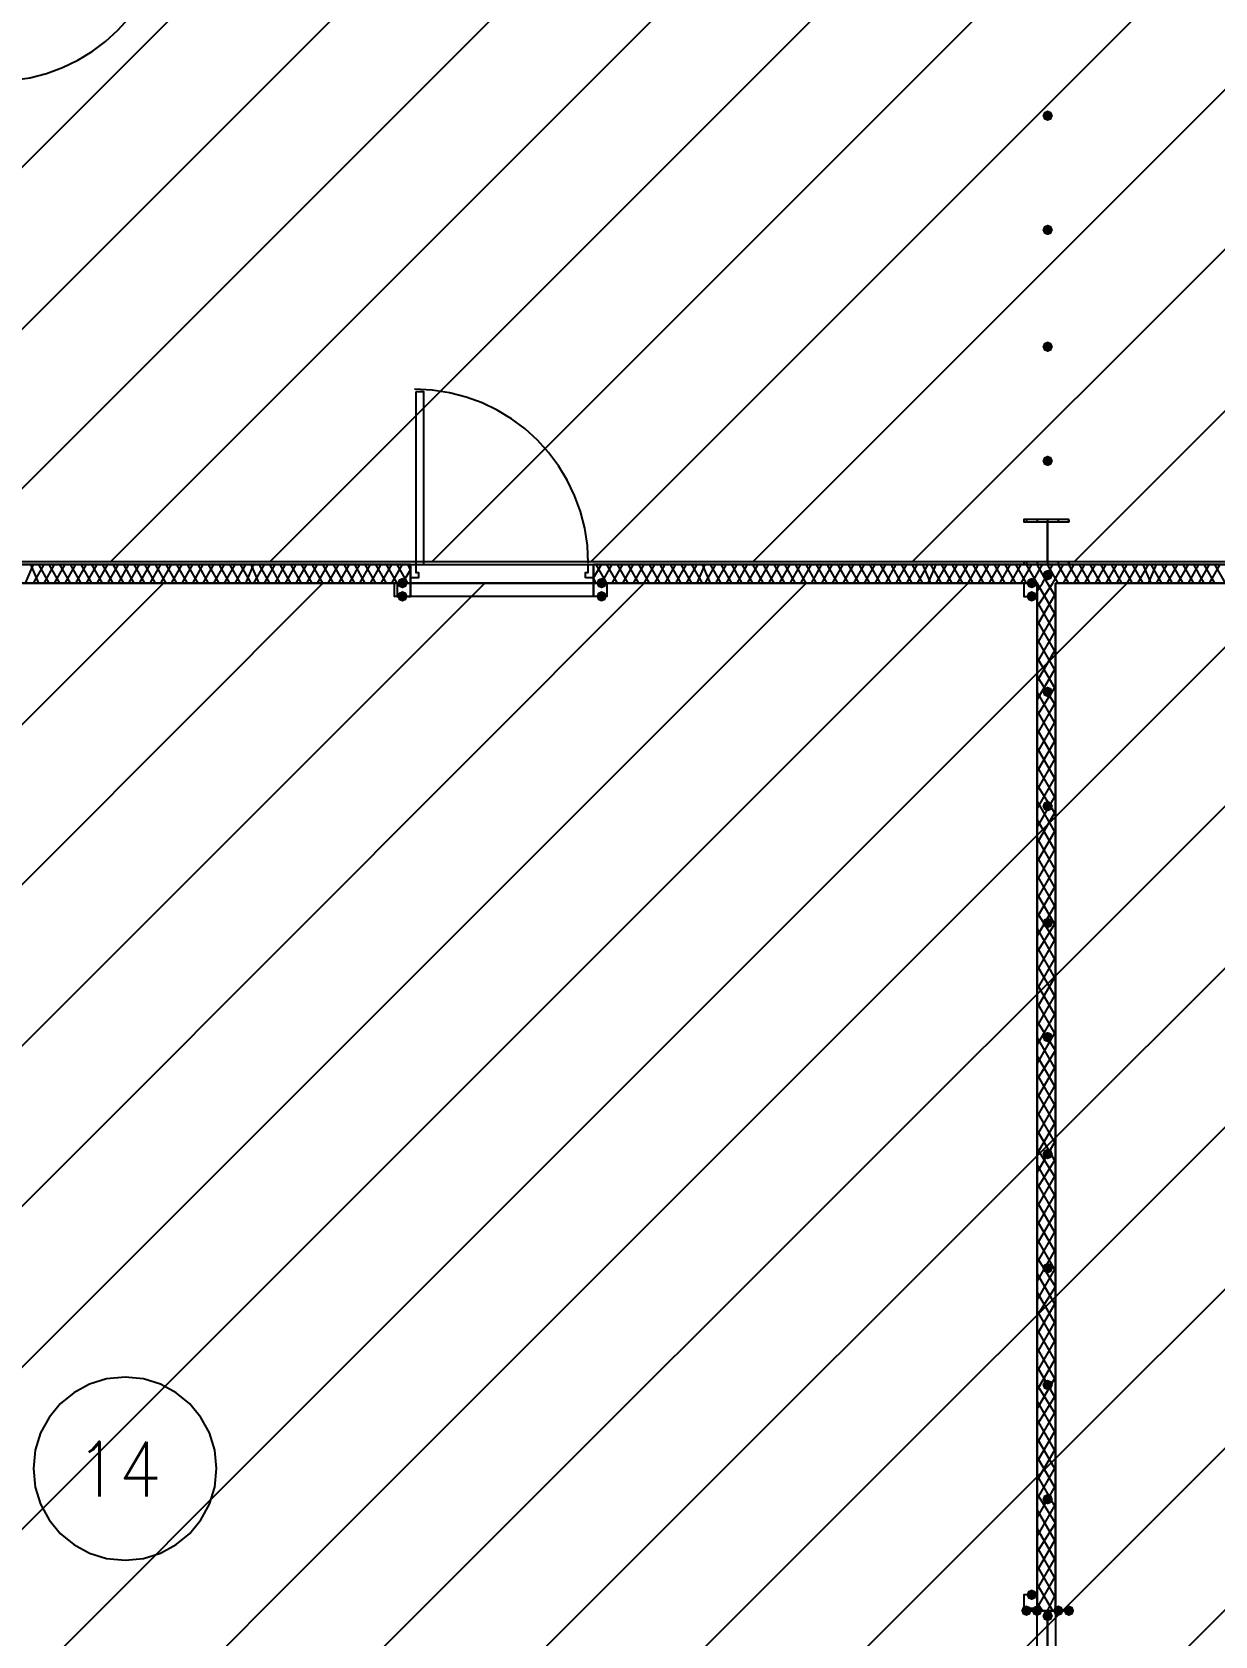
# Model space of a CAD drawing. Header units: millimetres. Extents: x 0 to 420, y 0 to 297.
# Drawn here: x 121.31 to 140.17, y 137.65 to 163.22 of the extents above; entities that cross this region are included whole.
import ezdxf

# ---------------------------------------------------------------- set-up
doc = ezdxf.new("R2010")
doc.units = ezdxf.units.MM
doc.layers.get('0').update_dxf_attribs({"linetype": 'CONTINUOUS'})
doc.styles.get("Standard").update_dxf_attribs({"font": 'STANDARD'})

msp = doc.modelspace()

# ---------------------------------------------------------------- hatches: boundary and pattern name
at = {"true_color": 0x000007}
for points in [[(137.583333, 161.882667), (137.558463, 161.822871), (137.498667, 161.798), (137.438871, 161.822871), (137.414, 161.882667), (137.438871, 161.942462), (137.498667, 161.967333), (137.558462, 161.942463)], [(137.583333, 160.062333), (137.558463, 160.002537), (137.498667, 159.977667), (137.438871, 160.002537), (137.414, 160.062333), (137.438871, 160.122129), (137.498667, 160.147), (137.558462, 160.122129)], [(137.583333, 158.199667), (137.558463, 158.139871), (137.498667, 158.115), (137.438871, 158.139871), (137.414, 158.199667), (137.438871, 158.259462), (137.498667, 158.284333), (137.558462, 158.259463)], [(137.583333, 156.379333), (137.558463, 156.319538), (137.498667, 156.294667), (137.438871, 156.319538), (137.414, 156.379333), (137.438871, 156.439129), (137.498667, 156.464), (137.558462, 156.439129)], [(127.296333, 154.432), (127.271463, 154.372204), (127.211667, 154.347333), (127.151871, 154.372204), (127.127, 154.432), (127.151871, 154.491796), (127.211667, 154.516667), (127.271462, 154.491796)], [(130.471333, 154.432), (130.446463, 154.372204), (130.386667, 154.347333), (130.326871, 154.372204), (130.302, 154.432), (130.326871, 154.491796), (130.386667, 154.516667), (130.446462, 154.491796)], [(137.329333, 154.432), (137.304463, 154.372204), (137.244667, 154.347333), (137.184871, 154.372204), (137.16, 154.432), (137.184871, 154.491796), (137.244667, 154.516667), (137.304462, 154.491796)], [(137.583333, 154.559), (137.558463, 154.499204), (137.498667, 154.474333), (137.438871, 154.499204), (137.414, 154.559), (137.438871, 154.618796), (137.498667, 154.643667), (137.558462, 154.618796)], [(127.296333, 154.220333), (127.271463, 154.160537), (127.211667, 154.135667), (127.151871, 154.160537), (127.127, 154.220333), (127.151871, 154.280129), (127.211667, 154.305), (127.271462, 154.280129)], [(130.471333, 154.220333), (130.446463, 154.160537), (130.386667, 154.135667), (130.326871, 154.160537), (130.302, 154.220333), (130.326871, 154.280129), (130.386667, 154.305), (130.446462, 154.280129)], [(137.329333, 154.220333), (137.304463, 154.160537), (137.244667, 154.135667), (137.184871, 154.160537), (137.16, 154.220333), (137.184871, 154.280129), (137.244667, 154.305), (137.304462, 154.280129)], [(137.583333, 152.696333), (137.558463, 152.636537), (137.498667, 152.611667), (137.438871, 152.636537), (137.414, 152.696333), (137.438871, 152.756129), (137.498667, 152.781), (137.558462, 152.756129)], [(137.583333, 150.876), (137.558463, 150.816204), (137.498667, 150.791333), (137.438871, 150.816204), (137.414, 150.876), (137.438871, 150.935796), (137.498667, 150.960667), (137.558462, 150.935796)], [(137.583333, 149.013333), (137.558463, 148.953537), (137.498667, 148.928667), (137.438871, 148.953537), (137.414, 149.013333), (137.438871, 149.073129), (137.498667, 149.098), (137.558462, 149.073129)], [(137.583333, 147.193), (137.558463, 147.133204), (137.498667, 147.108333), (137.438871, 147.133204), (137.414, 147.193), (137.438871, 147.252796), (137.498667, 147.277667), (137.558462, 147.252796)], [(137.583333, 145.330333), (137.558463, 145.270537), (137.498667, 145.245667), (137.438871, 145.270537), (137.414, 145.330333), (137.438871, 145.390129), (137.498667, 145.415), (137.558462, 145.390129)], [(137.583333, 143.51), (137.558463, 143.450204), (137.498667, 143.425333), (137.438871, 143.450204), (137.414, 143.51), (137.438871, 143.569796), (137.498667, 143.594667), (137.558462, 143.569796)], [(137.583333, 141.647333), (137.558463, 141.587537), (137.498667, 141.562667), (137.438871, 141.587537), (137.414, 141.647333), (137.438871, 141.707129), (137.498667, 141.732), (137.558462, 141.707129)], [(137.583333, 139.827), (137.558463, 139.767204), (137.498667, 139.742333), (137.438871, 139.767204), (137.414, 139.827), (137.438871, 139.886796), (137.498667, 139.911667), (137.558462, 139.886796)], [(137.329333, 138.303), (137.304463, 138.243204), (137.244667, 138.218333), (137.184871, 138.243204), (137.16, 138.303), (137.184871, 138.362796), (137.244667, 138.387667), (137.304462, 138.362796)], [(137.244667, 138.049), (137.219796, 137.989204), (137.16, 137.964333), (137.100204, 137.989204), (137.075333, 138.049), (137.100204, 138.108796), (137.16, 138.133667), (137.219796, 138.108796)], [(137.414, 138.049), (137.389129, 137.989204), (137.329333, 137.964333), (137.269538, 137.989204), (137.244667, 138.049), (137.269537, 138.108796), (137.329333, 138.133667), (137.389129, 138.108796)], [(137.752667, 138.049), (137.727796, 137.989204), (137.668, 137.964333), (137.608204, 137.989204), (137.583333, 138.049), (137.608204, 138.108796), (137.668, 138.133667), (137.727796, 138.108796)], [(137.922, 138.049), (137.897129, 137.989204), (137.837333, 137.964333), (137.777538, 137.989204), (137.752667, 138.049), (137.777537, 138.108796), (137.837333, 138.133667), (137.897129, 138.108796)], [(137.583333, 137.964333), (137.558463, 137.904537), (137.498667, 137.879667), (137.438871, 137.904537), (137.414, 137.964333), (137.438871, 138.024129), (137.498667, 138.049), (137.558462, 138.024129)]]:
    msp.add_hatch(color=0, dxfattribs=at).paths.add_polyline_path(points, flags=0)

# ---------------------------------------------------------------- linework, layer by layer
at = {"color": 0, "true_color": 0x000006}
msp.add_lwpolyline([(242.527667, 236.600999), (258.572001, 236.600999), (258.572001, 201.845333), (392.938, 201.845333), (392.938, 154.728333), (258.572001, 154.728333), (258.572001, 119.972666), (242.485334, 119.972666), (242.485334, 154.770666), (108.161668, 154.770666), (108.161668, 201.802999), (242.189001, 201.802999), (242.527667, 201.802999)], close=True, dxfattribs=at)
for points in [[(114.850335, 154.770666), (161.882668, 201.802999)], [(117.432668, 154.770666), (164.465001, 201.802999)], [(119.972668, 154.770666), (167.005001, 201.802999)], [(122.555001, 154.770666), (169.587334, 201.802999)], [(125.095001, 154.770666), (172.127334, 201.802999)], [(127.677335, 154.770666), (174.709668, 201.802999)], [(130.217334, 154.770666), (177.249668, 201.802999)], [(132.799668, 154.770666), (179.832001, 201.802999)], [(135.339668, 154.770666), (182.414334, 201.802999)], [(137.922001, 154.770666), (184.954334, 201.802999)]]:
    msp.add_lwpolyline(points, dxfattribs=at)
at = {"color": 0, "true_color": 0x000008}
msp.add_lwpolyline([(120.734667, 201.845333), (120.734667, 154.728333), (242.189, 154.728333), (242.189, 201.845333)], close=True, dxfattribs=at)
at = {"color": 0, "true_color": 0x000007}
for points in [[(120.7135, 162.433), (120.997009, 162.447316), (121.272327, 162.489334), (121.538061, 162.55766), (121.792818, 162.650901), (122.035204, 162.767663), (122.263824, 162.906552), (122.477286, 163.066176), (122.674195, 163.245139), (122.853158, 163.442048), (123.012781, 163.655509), (123.15167, 163.88413), (123.268432, 164.126515), (123.361674, 164.381272), (123.43, 164.647006), (123.472018, 164.922325), (123.486333, 165.205833)], [(130.175, 154.7495), (130.160684, 155.033009), (130.118666, 155.308327), (130.05034, 155.574061), (129.957099, 155.828818), (129.840337, 156.071204), (129.701448, 156.299824), (129.541824, 156.513286), (129.362861, 156.710195), (129.165952, 156.889158), (128.952491, 157.048781), (128.72387, 157.18767), (128.481485, 157.304432), (128.226728, 157.397674), (127.960994, 157.466), (127.685675, 157.508018), (127.402167, 157.522333)], [(137.16, 155.448), (137.16, 155.405667)], [(137.329333, 155.448), (137.329333, 155.405667)], [(137.498667, 155.448), (137.498667, 154.728333)], [(137.668, 155.448), (137.668, 155.405667)], [(137.837333, 155.448), (137.837333, 155.405667)], [(127.338667, 154.728333), (120.734667, 154.728333)], [(121.200333, 154.432), (121.327333, 154.728333)], [(121.412, 154.432), (121.285, 154.728333)], [(121.327333, 154.432), (121.496667, 154.728333)], [(121.581333, 154.432), (121.412, 154.728333)], [(121.496667, 154.432), (121.666, 154.728333)], [(121.750667, 154.432), (121.581333, 154.728333)], [(121.666, 154.432), (121.835333, 154.728333)], [(121.92, 154.432), (121.750667, 154.728333)], [(121.835333, 154.432), (122.004667, 154.728333)], [(122.089333, 154.432), (121.92, 154.728333)], [(122.004667, 154.432), (122.174, 154.728333)], [(122.258667, 154.432), (122.089333, 154.728333)], [(122.174, 154.432), (122.343333, 154.728333)], [(122.428, 154.432), (122.258667, 154.728333)], [(122.343333, 154.432), (122.512667, 154.728333)], [(122.597333, 154.432), (122.428, 154.728333)], [(122.512667, 154.432), (122.682, 154.728333)], [(122.766667, 154.432), (122.597333, 154.728333)], [(122.682, 154.432), (122.851333, 154.728333)], [(122.936, 154.432), (122.766667, 154.728333)], [(122.851333, 154.432), (123.020667, 154.728333)], [(123.105333, 154.432), (122.936, 154.728333)], [(123.020667, 154.432), (123.19, 154.728333)], [(123.274667, 154.432), (123.105333, 154.728333)], [(123.19, 154.432), (123.359333, 154.728333)], [(123.444, 154.432), (123.274667, 154.728333)], [(123.359333, 154.432), (123.528667, 154.728333)], [(123.613333, 154.432), (123.444, 154.728333)], [(123.528667, 154.432), (123.698, 154.728333)], [(123.782667, 154.432), (123.613333, 154.728333)], [(123.698, 154.432), (123.867333, 154.728333)], [(123.952, 154.432), (123.782667, 154.728333)], [(123.867333, 154.432), (124.036667, 154.728333)], [(124.121333, 154.432), (123.952, 154.728333)], [(124.036667, 154.432), (124.206, 154.728333)], [(124.290667, 154.432), (124.121333, 154.728333)], [(124.206, 154.432), (124.375333, 154.728333)], [(124.46, 154.432), (124.290667, 154.728333)], [(124.375333, 154.432), (124.544667, 154.728333)], [(124.629333, 154.432), (124.46, 154.728333)], [(124.544667, 154.432), (124.714, 154.728333)], [(124.798667, 154.432), (124.629333, 154.728333)], [(124.714, 154.432), (124.841, 154.728333)], [(124.925667, 154.432), (124.798667, 154.728333)], [(124.841, 154.432), (125.010333, 154.728333)], [(125.095, 154.432), (124.925667, 154.728333)], [(125.010333, 154.432), (125.179667, 154.728333)], [(125.264333, 154.432), (125.095, 154.728333)], [(125.179667, 154.432), (125.349, 154.728333)], [(125.433667, 154.432), (125.264333, 154.728333)], [(125.349, 154.432), (125.518333, 154.728333)], [(125.603, 154.432), (125.433667, 154.728333)], [(125.518333, 154.432), (125.687667, 154.728333)], [(125.772333, 154.432), (125.603, 154.728333)], [(125.687667, 154.432), (125.857, 154.728333)], [(125.941667, 154.432), (125.772333, 154.728333)], [(125.857, 154.432), (126.026333, 154.728333)], [(126.111, 154.432), (125.941667, 154.728333)], [(126.026333, 154.432), (126.195667, 154.728333)], [(126.280333, 154.432), (126.111, 154.728333)], [(126.195667, 154.432), (126.365, 154.728333)], [(126.449667, 154.432), (126.280333, 154.728333)], [(126.365, 154.432), (126.534333, 154.728333)], [(126.619, 154.432), (126.449667, 154.728333)], [(126.534333, 154.432), (126.703667, 154.728333)], [(126.788333, 154.432), (126.619, 154.728333)], [(126.703667, 154.432), (126.873, 154.728333)], [(126.957667, 154.432), (126.788333, 154.728333)], [(126.873, 154.432), (127.042333, 154.728333)], [(127.127, 154.432), (126.957667, 154.728333)], [(127.042333, 154.432), (127.211667, 154.728333)], [(127.296333, 154.432), (127.127, 154.728333)], [(127.338667, 154.643667), (127.296333, 154.728333)], [(127.338667, 154.728333), (127.338667, 154.516667), (127.338667, 154.432)], [(127.338667, 154.432), (127.338667, 154.516667), (127.338667, 154.728333), (127.338667, 154.516667)], [(130.259667, 154.516667), (130.386667, 154.728333)], [(130.259667, 154.728333), (130.259667, 154.516667), (130.259667, 154.432)], [(130.259667, 154.432), (130.259667, 154.516667), (130.259667, 154.728333), (130.259667, 154.516667)], [(144.737667, 154.728333), (130.259667, 154.728333)], [(130.471333, 154.432), (130.302, 154.728333)], [(130.386667, 154.432), (130.556, 154.728333)], [(130.640667, 154.432), (130.471333, 154.728333)], [(130.556, 154.432), (130.725333, 154.728333)], [(130.81, 154.432), (130.640667, 154.728333)], [(130.725333, 154.432), (130.894667, 154.728333)], [(130.979333, 154.432), (130.81, 154.728333)], [(130.894667, 154.432), (131.064, 154.728333)], [(131.148667, 154.432), (130.979333, 154.728333)], [(131.064, 154.432), (131.233333, 154.728333)], [(131.318, 154.432), (131.148667, 154.728333)], [(131.233333, 154.432), (131.402667, 154.728333)], [(131.487333, 154.432), (131.318, 154.728333)], [(131.402667, 154.432), (131.572, 154.728333)], [(131.656667, 154.432), (131.487333, 154.728333)], [(131.572, 154.432), (131.741333, 154.728333)], [(131.826, 154.432), (131.656667, 154.728333)], [(131.741333, 154.432), (131.910667, 154.728333)], [(131.995333, 154.432), (131.826, 154.728333)], [(131.910667, 154.432), (132.037667, 154.728333)], [(132.122333, 154.432), (131.995333, 154.728333)], [(132.037667, 154.432), (132.207, 154.728333)], [(132.291667, 154.432), (132.122333, 154.728333)], [(132.207, 154.432), (132.376333, 154.728333)], [(132.461, 154.432), (132.291667, 154.728333)], [(132.376333, 154.432), (132.545667, 154.728333)], [(132.630333, 154.432), (132.461, 154.728333)], [(132.545667, 154.432), (132.715, 154.728333)], [(132.799667, 154.432), (132.630333, 154.728333)], [(132.715, 154.432), (132.884333, 154.728333)], [(132.969, 154.432), (132.799667, 154.728333)], [(132.884333, 154.432), (133.053667, 154.728333)], [(133.138333, 154.432), (132.969, 154.728333)], [(133.053667, 154.432), (133.223, 154.728333)], [(133.307667, 154.432), (133.138333, 154.728333)], [(133.223, 154.432), (133.392333, 154.728333)], [(133.477, 154.432), (133.307667, 154.728333)], [(133.392333, 154.432), (133.561667, 154.728333)], [(133.646333, 154.432), (133.477, 154.728333)], [(133.561667, 154.432), (133.731, 154.728333)], [(133.815667, 154.432), (133.646333, 154.728333)], [(133.731, 154.432), (133.900333, 154.728333)], [(133.985, 154.432), (133.815667, 154.728333)], [(133.900333, 154.432), (134.069667, 154.728333)], [(134.154333, 154.432), (133.985, 154.728333)], [(134.069667, 154.432), (134.239, 154.728333)], [(134.323667, 154.432), (134.154333, 154.728333)], [(134.239, 154.432), (134.408333, 154.728333)], [(134.493, 154.432), (134.323667, 154.728333)], [(134.408333, 154.432), (134.577667, 154.728333)], [(134.662333, 154.432), (134.493, 154.728333)], [(134.577667, 154.432), (134.747, 154.728333)], [(134.831667, 154.432), (134.662333, 154.728333)], [(134.747, 154.432), (134.916333, 154.728333)], [(135.001, 154.432), (134.831667, 154.728333)], [(134.916333, 154.432), (135.085667, 154.728333)], [(135.170333, 154.432), (135.001, 154.728333)], [(135.085667, 154.432), (135.255, 154.728333)], [(135.339667, 154.432), (135.170333, 154.728333)], [(135.255, 154.432), (135.424333, 154.728333)], [(135.509, 154.432), (135.339667, 154.728333)], [(135.424333, 154.432), (135.593667, 154.728333)], [(135.636, 154.432), (135.509, 154.728333)], [(135.593667, 154.432), (135.720667, 154.728333)], [(135.805333, 154.432), (135.636, 154.728333)], [(135.720667, 154.432), (135.89, 154.728333)], [(135.974667, 154.432), (135.805333, 154.728333)], [(135.89, 154.432), (136.059333, 154.728333)], [(136.144, 154.432), (135.974667, 154.728333)], [(136.059333, 154.432), (136.228667, 154.728333)], [(136.313333, 154.432), (136.144, 154.728333)], [(136.228667, 154.432), (136.398, 154.728333)], [(136.482667, 154.432), (136.313333, 154.728333)], [(136.398, 154.432), (136.567333, 154.728333)], [(136.652, 154.432), (136.482667, 154.728333)], [(136.567333, 154.432), (136.736667, 154.728333)], [(136.821333, 154.432), (136.652, 154.728333)], [(136.736667, 154.432), (136.906, 154.728333)], [(136.990667, 154.432), (136.821333, 154.728333)], [(136.906, 154.432), (137.075333, 154.728333)], [(137.16, 154.432), (136.990667, 154.728333)], [(137.075333, 154.432), (137.244667, 154.728333)], [(137.16, 154.770667), (137.16, 154.728333)], [(137.329333, 154.432), (137.16, 154.728333)], [(137.244667, 154.432), (137.414, 154.728333)], [(137.329333, 154.770667), (137.329333, 154.728333)], [(137.498667, 154.432), (137.329333, 154.728333)], [(137.414, 154.432), (137.583333, 154.728333)], [(137.668, 154.432), (137.498667, 154.728333)], [(137.583333, 154.432), (137.752667, 154.728333)], [(137.668, 154.770667), (137.668, 154.728333)], [(137.837333, 154.432), (137.668, 154.728333)], [(137.752667, 154.432), (137.922, 154.728333)], [(137.837333, 154.770667), (137.837333, 154.728333)], [(138.006667, 154.432), (137.837333, 154.728333)], [(137.922, 154.432), (138.091333, 154.728333)], [(138.176, 154.432), (138.006667, 154.728333)], [(138.091333, 154.432), (138.260667, 154.728333)], [(138.345333, 154.432), (138.176, 154.728333)], [(138.260667, 154.432), (138.43, 154.728333)], [(138.514667, 154.432), (138.345333, 154.728333)], [(138.43, 154.432), (138.599333, 154.728333)], [(138.684, 154.432), (138.514667, 154.728333)], [(138.599333, 154.432), (138.768667, 154.728333)], [(138.853333, 154.432), (138.684, 154.728333)], [(138.768667, 154.432), (138.938, 154.728333)], [(139.022667, 154.432), (138.853333, 154.728333)], [(138.938, 154.432), (139.107333, 154.728333)], [(139.149667, 154.432), (139.022667, 154.728333)], [(139.107333, 154.432), (139.234333, 154.728333)], [(139.319, 154.432), (139.149667, 154.728333)], [(139.234333, 154.432), (139.403667, 154.728333)], [(139.488333, 154.432), (139.319, 154.728333)], [(139.403667, 154.432), (139.573, 154.728333)], [(139.657667, 154.432), (139.488333, 154.728333)], [(139.573, 154.432), (139.742333, 154.728333)], [(139.827, 154.432), (139.657667, 154.728333)], [(139.742333, 154.432), (139.911667, 154.728333)], [(139.996333, 154.432), (139.827, 154.728333)], [(139.911667, 154.432), (140.081, 154.728333)], [(140.165667, 154.432), (139.996333, 154.728333)], [(140.081, 154.432), (140.250333, 154.728333)], [(140.335, 154.432), (140.165667, 154.728333)], [(127.211667, 154.432), (127.338667, 154.643667)], [(130.302, 154.432), (130.259667, 154.516667)], [(108.161667, 154.432), (127.338667, 154.432)], [(127.338667, 154.347333), (127.338667, 154.432), (128.778, 154.432)], [(128.778, 154.220333), (127.338667, 154.220333), (127.338667, 154.347333)], [(128.778, 154.432), (130.259667, 154.432), (130.259667, 154.347333)], [(130.259667, 154.347333), (130.259667, 154.220333), (128.778, 154.220333)], [(130.259667, 154.432), (137.329333, 154.432)], [(137.329333, 154.305), (137.414, 154.432)], [(137.329333, 154.051), (137.583333, 154.432)], [(137.625667, 153.924), (137.329333, 154.432)], [(137.329333, 154.432), (137.329333, 138.049), (137.625667, 138.049), (137.625667, 154.432)], [(137.329333, 153.754667), (137.625667, 154.262667)], [(137.625667, 154.220333), (137.498667, 154.432)], [(137.625667, 154.432), (144.737667, 154.432)], [(137.625667, 153.627667), (137.329333, 154.135667)], [(137.329333, 153.458333), (137.625667, 153.966333)], [(137.625667, 153.331333), (137.329333, 153.839333)], [(137.329333, 153.162), (137.625667, 153.67)], [(137.625667, 153.035), (137.329333, 153.543)], [(137.329333, 152.865667), (137.625667, 153.373667)], [(137.625667, 152.738667), (137.329333, 153.246667)], [(137.329333, 152.569333), (137.625667, 153.077333)], [(137.625667, 152.484667), (137.329333, 152.950333)], [(137.329333, 152.315333), (137.625667, 152.781)], [(137.625667, 152.188333), (137.329333, 152.696333)], [(137.329333, 152.019), (137.625667, 152.527)], [(137.625667, 151.892), (137.329333, 152.4)], [(137.329333, 151.722667), (137.625667, 152.230667)], [(137.625667, 151.595667), (137.329333, 152.103667)], [(137.329333, 151.426333), (137.625667, 151.934333)], [(137.625667, 151.299333), (137.329333, 151.807333)], [(137.329333, 151.13), (137.625667, 151.638)], [(137.625667, 151.003), (137.329333, 151.511)], [(137.329333, 150.833667), (137.625667, 151.341667)], [(137.625667, 150.749), (137.329333, 151.214667)], [(137.329333, 150.537333), (137.625667, 151.045333)], [(137.625667, 150.452667), (137.329333, 150.960667)], [(137.329333, 150.283333), (137.625667, 150.791333)], [(137.625667, 150.156333), (137.329333, 150.664333)], [(137.329333, 149.987), (137.625667, 150.495)], [(137.625667, 149.86), (137.329333, 150.368)], [(137.329333, 149.690667), (137.625667, 150.198667)], [(137.625667, 149.563667), (137.329333, 150.071667)], [(137.329333, 149.394333), (137.625667, 149.902333)], [(137.625667, 149.267333), (137.329333, 149.775333)], [(137.329333, 149.098), (137.625667, 149.606)], [(137.625667, 148.971), (137.329333, 149.479)], [(137.329333, 148.801667), (137.625667, 149.309667)], [(137.625667, 148.717), (137.329333, 149.182667)], [(137.329333, 148.547667), (137.625667, 149.013333)], [(137.625667, 148.420667), (137.329333, 148.928667)], [(137.329333, 148.251333), (137.625667, 148.759333)], [(137.625667, 148.124333), (137.329333, 148.632333)], [(137.329333, 147.955), (137.625667, 148.463)], [(137.625667, 147.828), (137.329333, 148.336)], [(137.329333, 147.658667), (137.625667, 148.166667)], [(137.625667, 147.531667), (137.329333, 148.039667)], [(137.329333, 147.362333), (137.625667, 147.870333)], [(137.625667, 147.235333), (137.329333, 147.743333)], [(137.329333, 147.066), (137.625667, 147.574)], [(137.625667, 146.981333), (137.329333, 147.447)], [(137.329333, 146.769667), (137.625667, 147.277667)], [(137.625667, 146.685), (137.329333, 147.193)], [(137.329333, 146.515667), (137.625667, 146.981333)], [(137.625667, 146.388667), (137.329333, 146.896667)], [(137.329333, 146.219333), (137.625667, 146.727333)], [(137.625667, 146.092333), (137.329333, 146.600333)], [(137.329333, 145.923), (137.625667, 146.431)], [(137.625667, 145.796), (137.329333, 146.304)], [(137.329333, 145.626667), (137.625667, 146.134667)], [(137.625667, 145.499667), (137.329333, 146.007667)], [(137.329333, 145.330333), (137.625667, 145.838333)], [(137.625667, 145.203333), (137.329333, 145.711333)], [(137.329333, 145.034), (137.625667, 145.542)], [(137.625667, 144.949333), (137.329333, 145.415)], [(137.329333, 144.78), (137.625667, 145.245667)], [(137.625667, 144.653), (137.329333, 145.161)], [(137.329333, 144.483667), (137.625667, 144.991667)], [(137.625667, 144.356667), (137.329333, 144.864667)], [(137.329333, 144.187333), (137.625667, 144.695333)], [(137.625667, 144.060333), (137.329333, 144.568333)], [(137.329333, 143.891), (137.625667, 144.399)], [(137.625667, 143.764), (137.329333, 144.272)], [(137.329333, 143.594667), (137.625667, 144.102667)], [(137.625667, 143.467667), (137.329333, 143.975667)], [(137.329333, 143.298333), (137.625667, 143.806333)], [(137.625667, 143.213667), (137.329333, 143.679333)], [(137.329333, 143.002), (137.625667, 143.51)], [(137.625667, 142.917333), (137.329333, 143.425333)], [(137.329333, 142.748), (137.625667, 143.213667)], [(137.625667, 142.621), (137.329333, 143.129)], [(137.329333, 142.451667), (137.625667, 142.959667)], [(137.625667, 142.324667), (137.329333, 142.832667)], [(137.329333, 142.155333), (137.625667, 142.663333)], [(137.625667, 142.028333), (137.329333, 142.536333)], [(137.329333, 141.859), (137.625667, 142.367)], [(137.625667, 141.732), (137.329333, 142.24)], [(137.329333, 141.562667), (137.625667, 142.070667)], [(137.625667, 141.435667), (137.329333, 141.943667)], [(124.248333, 140.313833), (124.218661, 140.608177), (124.133561, 140.882329), (123.998905, 141.130416), (123.820566, 141.346566), (123.604416, 141.524905), (123.356329, 141.659561), (123.082177, 141.744661), (122.787833, 141.774333), (122.49349, 141.744661), (122.219338, 141.659561), (121.971251, 141.524905), (121.755101, 141.346566), (121.576762, 141.130416), (121.442106, 140.882329), (121.357005, 140.608177), (121.327333, 140.313833)], [(137.329333, 141.266333), (137.625667, 141.774333)], [(137.625667, 141.181667), (137.329333, 141.647333)], [(137.329333, 141.012333), (137.625667, 141.478)], [(137.625667, 140.885333), (137.329333, 141.393333)], [(137.329333, 140.716), (137.625667, 141.224)], [(137.625667, 140.589), (137.329333, 141.097)], [(137.329333, 140.419667), (137.625667, 140.927667)], [(137.625667, 140.292667), (137.329333, 140.800667)], [(137.329333, 140.123333), (137.625667, 140.631333)], [(137.625667, 139.996333), (137.329333, 140.504333)], [(121.327333, 140.313833), (121.357005, 140.01949), (121.442106, 139.745338), (121.576762, 139.497251), (121.755101, 139.281101), (121.971251, 139.102762), (122.219338, 138.968106), (122.49349, 138.883005), (122.787833, 138.853333), (123.082177, 138.883005), (123.356329, 138.968106), (123.604416, 139.102762), (123.820566, 139.281101), (123.998905, 139.497251), (124.133561, 139.745338), (124.218661, 140.01949), (124.248333, 140.313833)], [(137.329333, 139.827), (137.625667, 140.335)], [(137.625667, 139.7), (137.329333, 140.208)], [(137.329333, 139.530667), (137.625667, 140.038667)], [(137.625667, 139.446), (137.329333, 139.911667)], [(137.329333, 139.234333), (137.625667, 139.742333)], [(137.625667, 139.149667), (137.329333, 139.657667)], [(137.329333, 138.980333), (137.625667, 139.446)], [(137.625667, 138.853333), (137.329333, 139.361333)], [(137.329333, 138.684), (137.625667, 139.192)], [(137.625667, 138.557), (137.329333, 139.065)], [(137.329333, 138.387667), (137.625667, 138.895667)], [(137.625667, 138.260667), (137.329333, 138.768667)], [(137.329333, 138.091333), (137.625667, 138.599333)], [(137.583333, 138.049), (137.329333, 138.472333)], [(137.244667, 138.091333), (137.244667, 138.049)], [(137.414, 138.049), (137.329333, 138.176)], [(137.498667, 138.049), (137.625667, 138.303)], [(137.498667, 137.329333), (137.498667, 138.049)]]:
    msp.add_lwpolyline(points, dxfattribs=at)
for points in [[(127.423333, 157.48), (127.423333, 154.728333), (127.550333, 154.728333), (127.550333, 157.48)], [(137.837333, 155.448), (137.117667, 155.448), (137.117667, 155.405667), (137.498667, 155.405667), (137.498667, 154.770667), (137.117667, 154.770667), (137.117667, 154.728333), (137.837333, 154.728333), (137.837333, 154.770667), (137.498667, 154.770667), (137.498667, 155.405667), (137.837333, 155.405667)], [(127.338667, 154.516667), (127.338667, 154.728333), (127.423333, 154.728333), (127.423333, 154.601333), (127.465667, 154.601333), (127.465667, 154.516667)], [(130.132667, 154.516667), (130.132667, 154.601333), (130.175, 154.601333), (130.175, 154.728333), (130.259667, 154.728333), (130.259667, 154.516667)], [(127.084667, 154.432), (127.338667, 154.432), (127.338667, 154.220333), (127.084667, 154.220333)], [(127.127, 154.432), (127.127, 154.220333), (127.338667, 154.220333), (127.338667, 154.432)], [(130.259667, 154.432), (130.471333, 154.432), (130.471333, 154.220333), (130.259667, 154.220333), (130.259667, 154.432), (130.471333, 154.432), (130.471333, 154.220333), (130.259667, 154.220333)], [(137.329333, 154.432), (137.117667, 154.432), (137.117667, 154.220333), (137.329333, 154.220333), (137.329333, 154.432), (137.117667, 154.432), (137.117667, 154.220333), (137.329333, 154.220333)], [(137.329333, 138.303), (137.117667, 138.303), (137.117667, 138.091333), (137.329333, 138.091333), (137.329333, 138.303), (137.117667, 138.303), (137.117667, 138.049), (137.329333, 138.049)], [(137.879667, 137.329333), (137.16, 137.329333), (137.16, 137.371667), (137.498667, 137.371667), (137.498667, 138.049), (137.16, 138.049), (137.879667, 138.049), (137.498667, 138.049), (137.498667, 137.371667), (137.879667, 137.371667)]]:
    msp.add_lwpolyline(points, close=True, dxfattribs=at)
at = {"color": 0, "true_color": 0x00002b}
for points in [[(108.161667, 154.432), (108.161667, 119.972667), (137.329333, 119.972667), (137.329333, 154.432)], [(137.625667, 154.432), (137.625667, 119.972667), (154.728333, 119.972667), (154.728333, 154.432)]]:
    msp.add_lwpolyline(points, close=True, dxfattribs=at)
at = {"color": 0, "true_color": 0x000001}
for points in [[(108.161668, 139.191999), (123.401668, 154.431999)], [(108.161668, 136.609666), (125.941668, 154.431999)], [(108.161668, 134.069666), (128.524001, 154.431999)], [(108.161668, 131.487333), (131.064001, 154.431999)], [(108.161668, 128.947333), (133.646334, 154.431999)], [(108.161668, 126.364999), (136.228668, 154.431999)], [(108.161668, 123.825), (138.768668, 154.431999)], [(108.161668, 121.242666), (141.351001, 154.431999)], [(109.389335, 119.972666), (143.891001, 154.431999)], [(111.971668, 119.972666), (146.473334, 154.431999)], [(114.511668, 119.972666), (149.013334, 154.431999)], [(117.094001, 119.972666), (151.595668, 154.431999)], [(119.634001, 119.972666), (154.135668, 154.431999)], [(122.216335, 119.972666), (156.718001, 154.431999)]]:
    msp.add_lwpolyline(points, dxfattribs=at)

# ---------------------------------------------------------------- texts
at = {"color": 0, "true_color": 0x000007, "insert": (122.004672, 140.741367), "char_height": 0.872032, "width": 0.96892446, "attachment_point": 1}
msp.add_mtext('14', dxfattribs=at)

doc.saveas('drawing.dxf')
